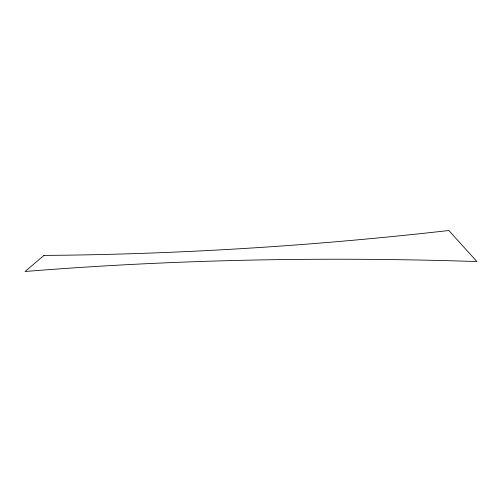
<?xml version="1.0" encoding="UTF-8"?>
<svg xmlns="http://www.w3.org/2000/svg" width="502" height="502" viewBox="0 0 502 502"><rect width="100%" height="100%" fill="white"/><g stroke="black" fill="none" stroke-linecap="round" stroke-linejoin="round"><path stroke-width="0.75" d="M43.963 255.411L25.1 271.488C175.342 259.346 326.269 256.622 476.9 261.548L448.813 230.512C314.421 245.811 179.227 254.401 43.963 255.411"/></g></svg>
